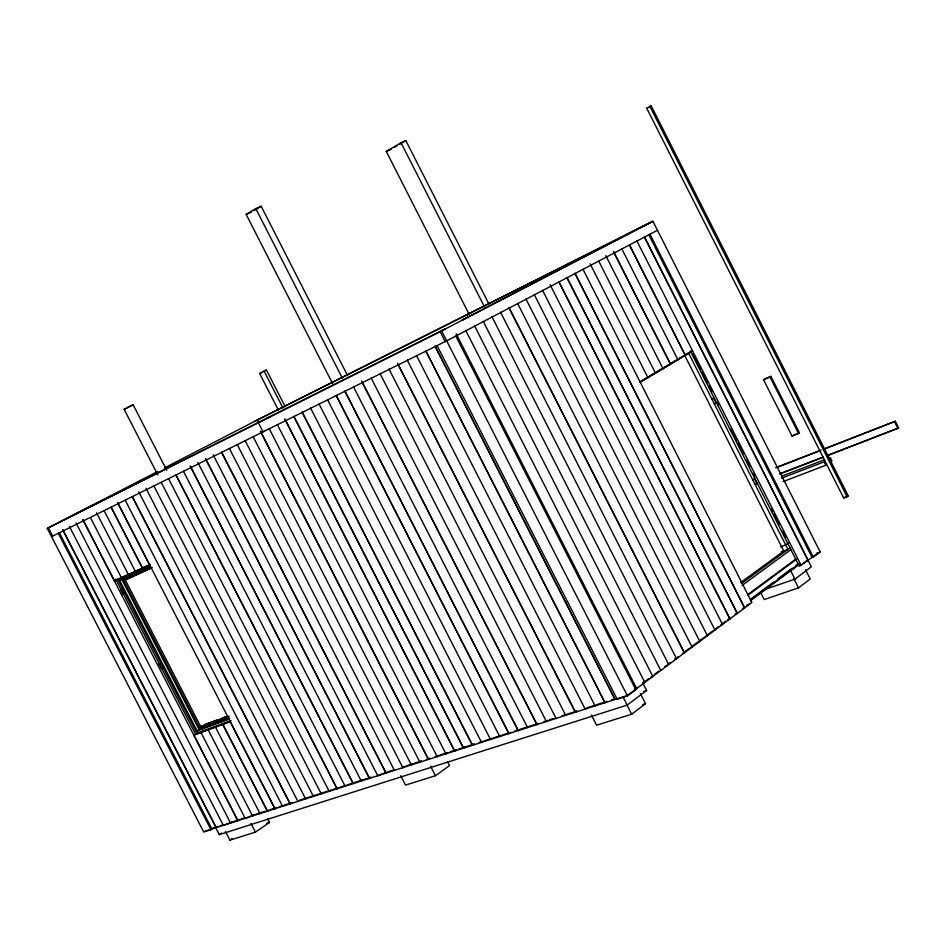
<?xml version="1.0" encoding="UTF-8"?>
<svg xmlns="http://www.w3.org/2000/svg" width="946" height="946" viewBox="0 0 946 946"><rect width="100%" height="100%" fill="white"/><g stroke="black" fill="none" stroke-linecap="round" stroke-linejoin="round"><path stroke-width="1.42" d="M157.816 474.916L124.139 409.311L128.124 407.158L133.114 404.734L166.792 470.339M133.114 404.734L126.823 408.045M591.404 715.07L596.571 725.204L631.644 714.218L645.539 703.694L640.347 693.477M760.667 592.539L764.214 599.539L798.53 587.856L810.237 578.987L805.484 569.598M215.452 827.218L219.271 834.644L627.174 705.101L646.626 690.497L642.724 682.823M762.89 590.138L794.947 579.106L811.325 566.808L644.451 237.02M627.245 695.57L751.869 602.519L582.949 269.184M690.273 350.895L799.323 566.323L818.219 553.032M437.099 345.609L617.17 699.224L627.47 695.913L635.807 689.693L455.818 336.067M813.335 557.147L649.949 234.23L648.826 234.785L812.153 557.561L813.335 557.147L820.217 552.015L652.906 221.269L258.057 419.575M750.545 599.22L773.461 582.168M777.801 578.94L792.31 568.144M795.574 565.708L797.951 563.946M617.17 699.224L618.164 698.479M750.45 600.095L798.944 563.982M750.438 600.769L798.731 564.797M634.683 689.126L636.977 687.411M642.795 683.071L648.495 678.814M654.242 674.533L658.771 671.152M664.447 666.918L666.693 665.251M667.864 664.364L670.099 662.708M677.927 656.867L674.616 659.338L676.638 658.676M683.509 652.705L688.995 648.613M692.33 646.13L696.682 642.878M699.981 640.418L704.297 637.19M707.584 634.742L711.865 631.55M715.129 629.125L718.31 626.737M721.55 624.325L725.771 621.179M727.935 619.559L730.028 617.998M735.326 614.049L737.407 612.5M742.657 608.585L744.715 607.048M746.772 605.511L748.83 603.974M802.716 563.781L808.416 559.535M425.724 350.86L604.967 702.701L606.693 701.459L596.737 704.652M748.357 594.159L795.752 559.062M747.979 595.235L796.544 559.24M586.875 707.833L585.136 709.074L407.241 360.048M741.971 585.527L791.01 549.555M740.517 582.665L783.761 551.033L684.632 355.235M741.617 583.375L790.147 547.84M788.846 542.697L785.724 544.967L780.485 546.847M843.666 497.974L848.243 495.881L651.215 105.857L649.937 106.449L847.096 496.709L843.666 497.974L646.733 108.199L651.215 105.857M847.096 496.709L848.243 495.881M499.654 736.544L501.392 735.314L493.54 737.845M508.936 733.552L336.197 395.369L508.865 733.576L510.521 732.381M474.171 744.076L472.444 745.282L302.164 412.267M400.737 775.72L405.538 785.085L435.456 775.708L449.539 765.598L447.73 762.062M465.243 746.95L463.505 748.156L293.839 416.406L463.575 748.132M445.838 753.832L447.564 752.626M284.9 419.208L454.636 751.006L456.374 749.8L450.06 751.822M827.726 455.534L898.7 427.959L895.318 421.254L823.836 448.995M437.099 756.646L438.826 755.44M419.811 762.192L421.538 760.998M402.771 767.667L404.51 766.473M824.427 449.007L895.318 421.254M411.262 764.947L412.988 763.741L405.905 766.024M829.938 462.381L831.995 460.939L830.292 457.557M377.679 775.732L386.275 772.338M362.98 779.823L361.254 781.006L197.868 462.464M338.774 787.616L337.048 788.787L175.991 474.998L337.107 788.763M329.09 791.341L330.816 790.17L322.917 792.713M153.902 485.96L313.398 796.378L315.006 795.255L308.562 797.324M313.398 796.378L315.065 795.231M290.197 803.84L132.345 496.685L290.126 803.864L291.853 802.705M225.432 831.487L229.89 840.143L255.432 832.137L269.504 822.464L267.588 818.728M305.546 798.909L307.273 797.738M276.705 807.577L274.919 808.747L230.185 721.727L193.847 735.125L237.86 820.655L239.527 819.532M229.89 840.143L232.231 838.546M757.58 483.051L755.215 484.683L757.167 483.938L754.754 479.184L752.803 479.929L755.18 478.309M259.925 813.572L261.652 812.413M224.557 723.359L222.807 724.447L267.399 811.171L269.125 810.013M219.271 834.644L221.589 833.071M252.499 815.949L254.226 814.802M232.255 821.873L230.528 823.008L76.094 522.996M798.53 433.422L799.441 432.807L770.907 376.354L763.505 379.677L791.991 436.023L798.53 433.422L769.985 376.946L770.907 376.354M210.934 829.677L211.928 829.003L59.35 532.752L58.285 533.308L210.934 829.677L203.721 831.995L47.3 528.365L157.746 471.451M217.852 826.497L216.126 827.644L62.684 529.665L216.185 827.62M791.991 436.023L799.441 432.807M217.225 726.055L215.475 727.155L259.984 813.548M193.847 735.125L230.658 721.1M202.716 731.412L200.966 732.5L245.191 818.302L254.167 814.825M209.953 728.739L208.203 729.839L252.558 815.937M716.725 402.322L714.289 403.847L716.217 403.043L713.804 398.278L711.877 399.094L714.313 397.568M201.64 728.385L200.292 729.236L122.897 578.81M202.657 727.746L204.005 726.895L202.858 727.32M332.744 383.899L246.149 214.364L255.775 208.593L261.179 206.287L347.655 375.68M253.954 210.615L261.179 206.287M640.371 381.581L674.829 361.029M675.787 360.509L689.977 352.007M639.591 382.29L670.537 364.163L613.493 251.541L670.478 364.198M669.851 364.281L689.48 352.586M640.241 382.196L692.602 351.013L690.686 351.865M163.161 667.58L161.447 668.597L159.176 664.198L160.891 663.181L158.278 664.258M469.204 314.45L386.275 151.419L401.009 142.716L405.869 140.647L488.846 303.855M394.825 147.162L397.285 145.719M399.732 144.265L405.869 140.647M122.401 588.377L120.65 589.346L122.921 593.757L124.671 592.787L122.093 593.946M237.801 820.679L82.87 519.626L114.513 580.986L116.263 580.028M121.384 577.84L123.193 576.847M128.36 574.648L130.17 573.654M137.194 570.438L135.384 571.431L104.131 510.663M121.904 579.259L119.693 580.477L150.308 566.465M142.503 568.156L111.155 507.186L142.444 568.191L144.265 567.198M657.47 230.28L446.713 340.844L51.557 536.642M278.455 410.233L259.653 373.493L266.441 370.004L285.254 406.792M264.466 431.104L263.023 431.861L258.341 422.685L259.772 421.94M441.392 330.934L444.987 329.066L59.48 522.133M643.54 226.047L462.086 320.126L465.858 318.246M652.906 221.269L440.127 331.656L445.188 341.601M164.249 468.057L259.133 419.043M266.606 418.463L270.189 416.607M470.942 312.665L466.957 314.77L468.542 317.891M254.604 421.419L650.233 222.641M47.3 528.365L441.64 330.899L627.47 695.913M259.653 373.493L261.983 372.334M266.441 370.004L264.111 371.163L282.949 407.986M125.806 408.542L124.139 409.311M646.733 108.199L648.01 107.608M115.98 580.158L150.178 564.478M114.513 580.986L149.563 564.928L118.108 503.733M150.047 566.394L121.786 579.319L199.145 729.662L229.76 718.333M151.064 567.99L123.808 580.572L152.259 567.588M683.367 356.228L685.342 355.341L629.421 244.884L685.282 355.377M675.988 360.615L677.963 359.74M661.065 369.508L663.051 368.621M653.52 374.001L655.507 373.114M645.917 378.53L647.904 377.643L590.103 263.768M246.149 214.364L251.553 212.058M386.275 151.419L391.147 149.338M763.505 379.677L769.985 376.946M775.72 467.667L821.093 450.06M776.311 467.679L820.3 450.603M780.344 473.556L821.625 457.639M827.135 455.523L898.7 427.959M779.551 474.088L823.599 457.131M782.106 476.063L824.782 459.673M781.408 478.238L824.12 461.861L825.834 465.266L783.099 481.585M204.442 724.648L217.828 719.67M221.849 718.18L225.858 716.69M201.746 725.996L227.194 716.548M228.861 716.193L199.393 727.474L228.849 716.548M205.341 726.41L209.362 724.92M201.51 728.172L228.104 718.321M228.435 718.463L200.493 728.81L197.123 730.939L228.837 719.208M196.886 733.115L230.966 720.545M781.431 551.755L787.983 549.425L688.499 352.893M816.457 553.339L820.217 552.015M806.11 561.25L808.156 560.517L644.392 237.056M742.598 608.633L744.656 607.911L574.991 273.347M735.267 614.096L737.324 613.375L566.985 277.545M727.876 619.606L729.945 618.885L558.897 281.766L729.886 618.932M720.438 625.152L722.508 624.431L550.099 284.699M712.941 630.745L715.01 630.036M705.385 636.386L707.395 635.712L534.289 294.632M697.77 642.074L699.78 641.4L525.964 298.983M690.083 647.797L692.165 647.076M682.35 653.568L684.431 652.858L509.102 307.805M650.777 677.111L652.87 676.402M642.724 683.118L644.817 682.409L465.751 330.461M211.892 828.412L217.793 826.52M220.217 825.74L223.776 824.593M239.468 819.543L223.303 825.338L69.365 526.343M240.733 819.141L244.364 817.971M255.455 814.411L265.353 811.219M270.367 809.61L276.587 807.612M279.212 806.772L282.972 805.554M284.226 805.152L291.794 802.716M299.539 800.233L307.214 797.762M316.366 794.817L321.557 793.15M332.129 789.744L338.703 787.64M340.099 787.19L345.396 785.487M346.78 785.038L353.461 782.898M354.856 782.437L362.921 779.847M364.34 779.398L371.104 777.222L369.437 778.381L205.495 458.68M387.718 771.877L394.636 769.654M414.206 763.351L421.467 761.022M426.421 759.425L430.087 758.254M435.065 756.646L438.755 755.464M440.067 755.038L447.493 752.649M458.881 748.984L465.172 746.962M466.508 746.536L474.1 744.088M479.279 742.433L483.11 741.203M484.47 740.765L492.18 738.282L490.513 739.476L319.027 403.907M502.693 734.9L509.22 732.795M514.541 731.092L518.491 729.815M519.874 729.378L527.833 726.812M529.228 726.362L538.57 723.359L536.914 724.565L361.609 381.084M544.033 721.609L548.065 720.308L546.41 721.514L371.139 377.998M549.508 719.847L553.576 718.534M561.818 715.886L565.909 714.573M567.352 714.1L577.001 711.002L575.345 712.22L398.112 364.588M588.27 707.383L595.259 705.137M611.66 699.863L615.397 698.656M205.566 831.049L625.945 695.984M643.812 691.396L646.626 690.497M266.819 823.304L269.504 822.464M642.736 704.569L645.539 703.694M250.927 823.375L255.432 832.137M124.967 579.354L200.966 727.084M90.367 517.545L121.443 577.817M118.794 578.716L198.033 732.689M117.682 579.212L197.217 733.753M115.743 579.141L195.526 734.155M48.352 527.833L52.621 536.11M229.393 448.451L394.411 770.351M221.66 452.294L386.051 773.048M221.589 452.33L385.98 773.059M213.181 454.86L377.75 775.708M205.554 458.644L369.508 778.357M190.359 466.201L353.189 783.595L190.3 466.236M183.453 471.285L345.124 786.197M168.577 478.676L329.149 791.329M161.222 482.342L321.25 793.86M145.98 488.266L305.617 798.885M138.766 491.849L297.872 801.368M125.239 500.221L282.558 806.288M117.552 502.385L275.05 808.712M222.866 724.435L267.458 811.148M96.551 512.803L128.419 574.624M362.353 382.361L536.997 724.541M353.497 386.772L527.572 727.569M255.775 208.593L342.464 378.376M518.219 730.572L344.852 391.065L518.148 730.596M327.541 399.673L499.736 736.52M310.572 408.104L481.514 742.362M302.235 412.231L472.515 745.259M284.971 419.173L454.707 750.982M277.367 424.6L445.909 753.808M269.22 428.644L437.158 756.623M257.3 420.059L258.589 422.59M260.528 431.329L428.491 759.402M260.469 431.352L428.42 759.425M430.596 766.225L435.456 775.708M253.114 436.662L419.882 762.169M245.144 440.623L411.333 764.924M237.233 444.549L402.842 767.644M500.564 312.263L676.567 658.723M491.967 316.768L668.716 664.589M401.009 142.716L484.577 307.072M483.229 321.321L660.793 670.501M474.561 325.862L652.811 676.449M456.197 333.796L636.646 688.522M623.237 697.368L627.174 705.101M626.406 703.93L631.644 714.218M435.16 346.177L615.077 699.461L435.077 346.212M425.806 350.824L605.038 702.677M416.453 355.471L595.093 705.87M397.509 363.24L575.428 712.196M389.054 369.094L565.708 715.318M380.055 373.564L556.059 718.416M636.895 240.958L801.309 565.625M692.567 353.887L700.548 369.65M701.837 372.216L707.17 382.728M708.519 385.424L711.853 391.987M717.139 402.452L718.499 405.125M730.454 428.727L736.449 440.6M737.762 443.189L743.107 453.737M746.418 460.276L749.752 466.875M753.063 473.414L754.411 476.075M771.025 508.901L772.362 511.538M773.686 514.163L779.019 524.675M782.342 531.25L785.665 537.813M790.147 569.622L794.947 579.106M793.741 578.408L798.53 587.856M621.806 248.833L677.904 359.776M605.783 255.586L662.992 368.656M598.664 260.942L655.448 373.15M574.932 273.382L744.597 607.947M566.914 277.568L737.265 613.422M542.555 290.304L714.951 630.071M517.568 303.382L692.105 647.123M509.031 307.84L684.372 652.906M894.549 421.798L897.931 428.503"/></g></svg>
